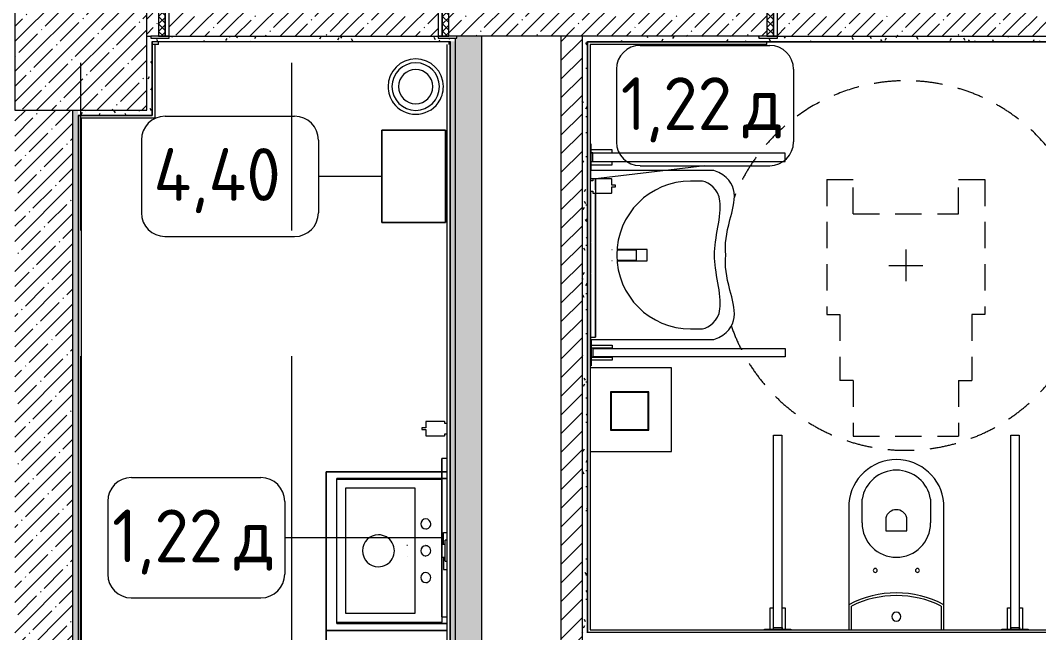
# Model space of a CAD drawing. Header units: millimetres. Extents: x 35092 to 251863, y -8553 to 29549.
# Drawn here: x 65431 to 69290, y 5420 to 7740 of the extents above; entities that cross this region are included whole.
import ezdxf

# ---------------------------------------------------------------- set-up
doc = ezdxf.new("R2010")
doc.units = ezdxf.units.MM
doc.linetypes.add('200_ШТРИХ__ш1_п0_6_', pattern=[160, 100, -60])
doc.linetypes.add('Осевая', pattern=[3175, 635, -476.25, 1587.5, -476.25])
for name, color, linetype, lineweight in [('0-1', 7, 'Continuous', 9), ('A-DOOR', 7, 'Continuous', 9), ('A-DOOR-FRAM-2', 7, 'Continuous', 9), ('A-GENM', 7, 'Continuous', 9), ('A-WALL', 7, 'Continuous', 9), ('I-FURN-IDEN', 7, 'Continuous', 9), ('I-WALL', 7, 'Continuous', 9), ('P-SANR-FIXT', 7, 'Continuous', 9), ('P-SANR-FIXT-1', 7, 'Continuous', 13), ('S-COLS', 7, 'Continuous', 9), ('Оси-2', 7, 'Осевая', 9)]:
    doc.layers.add(name, color=color, linetype=linetype, lineweight=lineweight)
for name, color, linetype, lineweight, true_color in [('A-DOOR-1', 7, 'Continuous', 9, 0xc0c0c0), ('A-DOOR-FRAM-1', 7, 'Continuous', 9, 0xc0c0c0), ('A-WALL-1', 9, 'Continuous', 9, 0x808080), ('A-WALL-FNSH-1', 9, 'Continuous', 9, 0x808080), ('I-FURN-1', 9, 'Continuous', 9, 0x808080), ('I-FURN-2', 9, '200_ШТРИХ__ш1_п0_6_', 9, 0x808080), ('P-SANR-FIXT-2', 9, 'Continuous', 13, 0x808080)]:
    doc.layers.add(name, color=color, linetype=linetype, lineweight=lineweight, true_color=true_color)
doc.styles.add('GOST Common', font='GOST_Common.ttf', dxfattribs={"height": 200})
pattern_1 = [(45, (0, 0), (-57.02463, 57.02463), []), (45, (57.025, 0), (-57.02463, 57.02463), [100.806, -20.161, 3.353, -16.808])]
pattern_2 = [(135, (1751.41, 174.685), (-14.14214, -14.14214), []), (225, (1751.41, 174.685), (14.14214, -14.14214), [])]
pattern_3 = [(45, (-371.384, 174.685), (-14.1421, 14.1421), []), (135, (-371.384, 174.685), (-14.1421, -14.1421), [])]
pattern_4 = [(0, (0, 0), (121.92, 30.48), [10.058, -81.382, 10.058, -81.382, -487.68]), (0, (0, 0), (121.92, 30.48), [-182.88, 10.058, -172.822, 10.058, -81.382, -213.36]), (0, (0, 0), (121.92, 30.48), [-457.2, 10.058, -50.902, 10.058, -142.342]), (120, (45.72, 15.24), (-87.356454, 90.345817), [10.058, -81.382, 10.058, -81.382, -487.68]), (120, (45.72, 15.24), (-87.356454, 90.345817), [-182.88, 10.058, -172.822, 10.058, -81.382, -213.36]), (120, (45.72, 15.24), (-87.356454, 90.345817), [-457.2, 10.058, -50.902, 10.058, -142.342]), (240, (60.96, 76.2), (-34.563546, -120.825817), [10.058, -81.382, 10.058, -81.382, -487.68]), (240, (60.96, 76.2), (-34.563546, -120.825817), [-182.88, 10.058, -172.822, 10.058, -81.382, -213.36]), (240, (60.96, 76.2), (-34.563546, -120.825817), [-457.2, 10.058, -50.902, 10.058, -142.342])]

# ---------------------------------------------------------------- blocks, each defined once
blk = doc.blocks.new('BSC_Колонна _Прямоугольная - 500х500-V13-План расстановки мебели и оборудования 2 этажа в осях 12-23')
at = {"layer": 'S-COLS'}
h = blk.add_hatch(dxfattribs=at)
h.set_pattern_fill('FP_14', color=256, style=0, pattern_type=2)
h.set_pattern_definition([(45, (-65660, -7650), (-57.02463, 57.02463), []), (45, (-65602.975, -7650), (-57.02463, 57.02463), [100.806, -20.161, 3.353, -16.808])])
h.paths.add_polyline_path([(-250, -250), (250, -250), (250, 250), (-250, 250), (-250, 211.6)])
for p, q in [((250, 250), (-250, 250)), ((-250, 250), (-250, -250)), ((250, -250), (250, 250)), ((-250, -250), (250, -250))]:
    blk.add_line(p, q, dxfattribs=at)
blk = doc.blocks.new('110_Дверь_СКБ_1Ст_Внутренняя1 - Д-4_1 1100x2100h_ОО_туалет для мальч_ и дев_-32102845-План расстановки мебели и оборудования 2 этажа в осях 12-23')
at = {"layer": 'A-DOOR'}
h = blk.add_hatch(dxfattribs=at)
h.set_pattern_fill('FP_36', color=256, style=0, pattern_type=2)
h.set_pattern_definition(pattern_2)
h.paths.add_polyline_path([(562.5, -110), (562.5, 110), (537.5, 110), (537.5, -110)])
at = {"layer": 'A-DOOR-FRAM-2'}
h = blk.add_hatch(dxfattribs=at)
h.set_pattern_fill('FP_37', color=256, style=0, pattern_type=2)
h.set_pattern_definition(pattern_3)
h.paths.add_polyline_path([(-512.5, -110), (-512.5, 110), (-537.5, 110), (-537.5, -110)])
at = {"layer": 'A-DOOR-1'}
for p, q in [((512.5, 1110), (472.5, 1110)), ((472.5, 1110), (472.5, 110)), ((512.5, 110), (512.5, 1110)), ((472.5, 110), (512.5, 110))]:
    blk.add_line(p, q, dxfattribs=at)
blk.add_arc((512.5, 110), 1000, 90, 180, dxfattribs=at)
at = {"layer": 'A-DOOR-FRAM-1'}
for p, q in [((-497.5, 118), (-567.5, 118)), ((-567.5, 118), (-567.5, 110)), ((-497.5, 110), (-497.5, 118)), ((592.5, 118), (522.5, 118)), ((522.5, 118), (522.5, 110)), ((592.5, 110), (592.5, 118)), ((-567.5, 110), (-497.5, 110)), ((-512.5, 110), (-537.5, 110)), ((-537.5, 110), (-537.5, -110)), ((-487.5, 110), (-512.5, 110)), ((-512.5, 110), (-512.5, 30)), ((-512.5, -110), (-512.5, 110)), ((-497.5, 110), (-512.5, 110)), ((-512.5, 110), (-512.5, 109)), ((-512.5, 109), (-497.5, 109)), ((-497.5, 109), (-497.5, 110)), ((-487.5, 70), (-487.5, 110)), ((512.5, 110), (512.5, 70)), ((537.5, 110), (512.5, 110)), ((537.5, 110), (522.5, 110)), ((522.5, 110), (522.5, 109)), ((522.5, 110), (592.5, 110)), ((522.5, 109), (537.5, 109)), ((537.5, 30), (537.5, 110)), ((562.5, 110), (537.5, 110)), ((537.5, 110), (537.5, -110)), ((537.5, 109), (537.5, 110)), ((562.5, -110), (562.5, 110)), ((-477.5, 70), (-487.5, 70)), ((-477.5, 30), (-477.5, 70)), ((512.5, 70), (502.5, 70)), ((502.5, 70), (502.5, 30)), ((-512.5, 30), (-477.5, 30)), ((-497.5, 30), (-512.5, 30)), ((-512.5, 30), (-512.5, -110)), ((-497.5, -110), (-497.5, 30)), ((502.5, 30), (537.5, 30)), ((537.5, 30), (522.5, 30)), ((522.5, 30), (522.5, -110)), ((537.5, -110), (537.5, 30)), ((-497.5, -110), (-567.5, -110)), ((-567.5, -110), (-567.5, -118)), ((-537.5, -110), (-512.5, -110)), ((-512.5, -110), (-497.5, -110)), ((-497.5, -118), (-497.5, -110)), ((522.5, -110), (537.5, -110)), ((592.5, -110), (522.5, -110)), ((522.5, -110), (522.5, -118)), ((537.5, -110), (562.5, -110)), ((592.5, -118), (592.5, -110)), ((-567.5, -118), (-497.5, -118)), ((522.5, -118), (592.5, -118))]:
    blk.add_line(p, q, dxfattribs=at)
blk = doc.blocks.new('110_Дверь_СКБ_1Ст_Внутренняя1 - Д-4 1100x2100h_су мгн-31586709-План расстановки мебели и оборудования 2 этажа в осях 12-23')
at = {"layer": 'A-DOOR'}
h = blk.add_hatch(dxfattribs=at)
h.set_pattern_fill('FP_36', color=256, style=0, pattern_type=2)
h.set_pattern_definition(pattern_2)
h.paths.add_polyline_path([(562.5, -110), (562.5, 110), (537.5, 110), (537.5, -110)])
at = {"layer": 'A-DOOR-FRAM-2'}
h = blk.add_hatch(dxfattribs=at)
h.set_pattern_fill('FP_37', color=256, style=0, pattern_type=2)
h.set_pattern_definition(pattern_3)
h.paths.add_polyline_path([(-512.5, -110), (-512.5, 110), (-537.5, 110), (-537.5, -110)])
at = {"layer": 'A-DOOR-1'}
for p, q in [((512.5, 1110), (472.5, 1110)), ((472.5, 1110), (472.5, 110)), ((512.5, 110), (512.5, 1110)), ((472.5, 110), (512.5, 110))]:
    blk.add_line(p, q, dxfattribs=at)
blk.add_arc((512.5, 110), 1000, 90, 180, dxfattribs=at)
at = {"layer": 'A-DOOR-FRAM-1'}
for p, q in [((-497.5, 118), (-567.5, 118)), ((-567.5, 118), (-567.5, 110)), ((-497.5, 110), (-497.5, 118)), ((592.5, 118), (522.5, 118)), ((522.5, 118), (522.5, 110)), ((592.5, 110), (592.5, 118)), ((-567.5, 110), (-497.5, 110)), ((-512.5, 110), (-537.5, 110)), ((-537.5, 110), (-537.5, -110)), ((-487.5, 110), (-512.5, 110)), ((-512.5, 110), (-512.5, 30)), ((-512.5, -110), (-512.5, 110)), ((-497.5, 110), (-512.5, 110)), ((-512.5, 110), (-512.5, 109)), ((-512.5, 109), (-497.5, 109)), ((-497.5, 109), (-497.5, 110)), ((-487.5, 70), (-487.5, 110)), ((512.5, 110), (512.5, 70)), ((537.5, 110), (512.5, 110)), ((537.5, 110), (522.5, 110)), ((522.5, 110), (522.5, 109)), ((522.5, 110), (592.5, 110)), ((522.5, 109), (537.5, 109)), ((537.5, 30), (537.5, 110)), ((562.5, 110), (537.5, 110)), ((537.5, 110), (537.5, -110)), ((537.5, 109), (537.5, 110)), ((562.5, -110), (562.5, 110)), ((-477.5, 70), (-487.5, 70)), ((-477.5, 30), (-477.5, 70)), ((512.5, 70), (502.5, 70)), ((502.5, 70), (502.5, 30)), ((-512.5, 30), (-477.5, 30)), ((-497.5, 30), (-512.5, 30)), ((-512.5, 30), (-512.5, -110)), ((-497.5, -110), (-497.5, 30)), ((502.5, 30), (537.5, 30)), ((537.5, 30), (522.5, 30)), ((522.5, 30), (522.5, -110)), ((537.5, -110), (537.5, 30)), ((-497.5, -110), (-567.5, -110)), ((-567.5, -110), (-567.5, -118)), ((-537.5, -110), (-512.5, -110)), ((-512.5, -110), (-497.5, -110)), ((-497.5, -118), (-497.5, -110)), ((522.5, -110), (537.5, -110)), ((592.5, -110), (522.5, -110)), ((522.5, -110), (522.5, -118)), ((537.5, -110), (562.5, -110)), ((592.5, -118), (592.5, -110)), ((-567.5, -118), (-497.5, -118)), ((522.5, -118), (592.5, -118))]:
    blk.add_line(p, q, dxfattribs=at)
blk = doc.blocks.new('132_МГН_Поручень для унитаза_тип откидной - ПР 1Р-18619933-План расстановки мебели и оборудования 2 этажа в осях 12-23')
at = {"layer": 'A-GENM'}
for p, q in [((-50, -3), (-50, 0)), ((50, 0), (50, -3)), ((50, -3), (-50, -3)), ((-17, -3), (-28.2, -3)), ((-28.2, -83), (-28.2, -3)), ((-17, -3), (-17, -83)), ((-16.6, -8.9), (-16.6, -4.2)), ((-16, -9.5), (-16.6, -8.9)), ((16, -9.5), (-16, -9.5)), ((-16, -738), (-16, -9.5)), ((16, -9.5), (16.6, -8.9)), ((16, -9.5), (16, -738)), ((16.6, -8.9), (16.6, -4.2)), ((28.2, -3), (17, -3)), ((17, -83), (17, -3)), ((28.2, -3), (28.2, -83)), ((-17, -83), (-28.2, -83)), ((28.2, -83), (17, -83)), ((16, -738), (-16, -738))]:
    blk.add_line(p, q, dxfattribs=at)
for centre, start, end in [((-15.3, -4.2), 90, 180), ((15.3, -4.2), 0, 90)]:
    blk.add_arc(centre, 1.24, start, end, dxfattribs=at)
blk = doc.blocks.new('FRT_2D_Символ _разворот МГН_1 - D1_4_Символ доступности разворота МГН _360__-V31-План расстановки мебели и оборудования 2 этажа в осях 12-23')
at = {"layer": 'I-FURN-1'}
for p, q in [((0, 60.4), (0, -59.6)), ((-65, 0), (65, 0))]:
    blk.add_line(p, q, dxfattribs=at)
at = {"layer": 'I-FURN-2'}
for p, q in [((-300, 325.4), (-300, -185.8)), ((-300, 325.4), (-200, 325.4)), ((-200, 195.4), (-200, 325.4)), ((200, 325.4), (300, 325.4)), ((200, 195.4), (200, 325.4)), ((300, 325.4), (300, -185.8)), ((-200, 195.4), (200, 195.4)), ((-300, -185.8), (-250, -185.8)), ((-250, -185.8), (-250, -435.8)), ((300, -185.8), (250, -185.8)), ((250, -185.8), (250, -435.8)), ((-200, -435.8), (-250, -435.8)), ((-200, -435.8), (-200, -645.8)), ((200, -435.8), (250, -435.8)), ((200, -435.8), (200, -645.8)), ((-200, -645.8), (200, -645.8))]:
    blk.add_line(p, q, dxfattribs=at)
for start, end in [(360, 158.4549), (198.9607, 360)]:
    blk.add_arc((0, 0), 700, start, end, dxfattribs=at)
blk = doc.blocks.new('SND_2D_Раковина - 550х450-20388094-План расстановки мебели и оборудования 2 этажа в осях 12-23')
at = {"layer": 'P-SANR-FIXT-2'}
for p, q in [((-275, 270), (-269.4, 270)), ((-275, -149), (-275, 270)), ((-275, 270), (-275, -149)), ((-269.4, 270), (-275, 270)), ((270.6, 270), (275, 270)), ((275, 270), (270.6, 270)), ((275, 270), (275, -129)), ((275, -129), (275, 270)), ((-70, -135), (-70, -149)), ((-25.4, -135), (-70, -135)), ((-25, -140.5), (-25, -129.4)), ((25, -129.4), (25, -140.5)), ((25, -135), (70, -135)), ((70, -135), (70, -149)), ((275, -129), (275, -149)), ((275, -149), (275, -129))]:
    blk.add_line(p, q, dxfattribs=at)
blk = doc.blocks.new('зеркало круглое600д - 1_22д зеркало круглое d600-31405140-План расстановки мебели и оборудования 2 этажа в осях 12-23')
at = {"layer": 'I-FURN-1'}
for p, q in [((-300, 20), (-300, 0)), ((-300, 20), (300, 20)), ((300, 20), (-300, 20)), ((300, 0), (300, 20))]:
    blk.add_line(p, q, dxfattribs=at)
blk = doc.blocks.new('зеркало круглое600д - 1_22д зеркало круглое d600-V134-План расстановки мебели и оборудования 2 этажа в осях 12-23')
at = {"layer": 'I-FURN-1'}
for p, q in [((-300, 20), (-300, 0)), ((-300, 0), (245.9, 0)), ((300, 0), (-300, 0)), ((258, 0), (300, 0)), ((300, 0), (300, 20))]:
    blk.add_line(p, q, dxfattribs=at)
blk = doc.blocks.new('WC Seat_2 with Cistern-Wall Based - SE21-33486978-План расстановки мебели и оборудования 2 этажа в осях 12-23')
at = {"layer": 'P-SANR-FIXT-2'}
for p, q in [((-55, 485.5), (-55, 100.5)), ((-5, 410.5), (-5, 500.5)), ((255, 500.5), (255, 410.5)), ((305, 100.5), (305, 485.5)), ((85, 430.5), (85, 380.5)), ((165, 380.5), (165, 430.5)), ((85, 380.5), (165, 380.5)), ((-55, 100.5), (-55, 5.5)), ((-45, 5.5), (-45, 95.6)), ((295, 95.6), (295, 5.5)), ((305, 5.5), (305, 100.5))]:
    blk.add_line(p, q, dxfattribs=at)
for centre, radius, start, end in [((125, 469.8), 180.7, 4.9791, 175.0209), ((125, 478.7), 131.8, 9.5273, 170.4727), ((125, 418.8), 41.7, 16.2602, 163.7398), ((125, 410.5), 130, 180, 360), ((45, 230.5), 7.5, 0, 180), ((205, 230.5), 7.5, 0, 180), ((45, 230.5), 7.5, 180, 360), ((205, 230.5), 7.5, 180, 360), ((125, -237), 382.5, 61.9275, 118.0725), ((125, -247), 382.5, 63.6122, 116.3878), ((125, 55.5), 17.5, 0, 180), ((125, 55.5), 17.5, 180, 360)]:
    blk.add_arc(centre, radius, start, end, dxfattribs=at)
blk = doc.blocks.new('сифон - Для раковины-V142-План расстановки мебели и оборудования 2 этажа в осях 12-23')
at = {"layer": 'P-SANR-FIXT-2'}
for p, q in [((199.6, 40), (191.1, 40)), ((191.1, 38.6), (191.1, 40)), ((191.1, 34.6), (191.1, 38.6)), ((191.1, 28.3), (191.1, 34.6)), ((191.1, 20), (191.1, 28.3)), ((191.1, 10.4), (191.1, 20)), ((191.1, 0), (191.1, 10.4)), ((191.1, -9.7), (191.1, 0)), ((191.1, -20), (191.1, -10.4)), ((191.1, -28.3), (191.1, -20)), ((191.1, -38.6), (191.1, -28.3)), ((191.1, -40), (191.1, -38.6)), ((191.1, -40), (199.6, -40))]:
    blk.add_line(p, q, dxfattribs=at)
blk = doc.blocks.new('смеситель для раковины - Default-30607276-План расстановки мебели и оборудования 2 этажа в осях 12-23')
at = {"layer": '0-1'}
for p, q in [((-20.3, -17.5), (-20.3, -19.4)), ((20.3, -19.4), (20.3, -17.5))]:
    blk.add_line(p, q, dxfattribs=at)
at = {"layer": '0-1', "flags": 128}
for points in [[(-21, -89.3), (-21, -88.6), (-21, -88.2), (-21, -88), (-21, -88)], [(21, -88.3), (21, -88.3), (21, -88.5), (21, -88.9), (21, -89.1)]]:
    blk.add_lwpolyline(points, dxfattribs=at)
blk = doc.blocks.new('TOY_Диспансер мыло - Дозатор Elegance new 11654 019001 хром-30593950-План расстановки мебели и оборудования 2 этажа в осях 12-23')
at = {"layer": 'A-GENM'}
for p, q in [((97.5, 84.7), (97.5, 17)), ((122.2, 86.7), (99.5, 86.7)), ((127.9, 101.6), (122.2, 101.6)), ((122.2, 101.6), (122.2, 86.7)), ((127.9, 86.7), (127.9, 101.6)), ((150.5, 86.7), (127.9, 86.7)), ((152.5, 17), (152.5, 84.7)), ((99.5, 15), (105, 15)), ((105, 15), (105, 5.5)), ((145, 5.5), (145, 15)), ((145, 15), (150.5, 15))]:
    blk.add_line(p, q, dxfattribs=at)
for centre, start, end in [((99.5, 84.7), 90, 180), ((150.5, 84.7), 360, 90), ((99.5, 17), 180, 270), ((150.5, 17), 270, 360)]:
    blk.add_arc(centre, 2, start, end, dxfattribs=at)
blk = doc.blocks.new('смеситель для раковины - Default-V144-План расстановки мебели и оборудования 2 этажа в осях 12-23')
at = {"layer": '0-1'}
for p, q in [((21, 151.6), (-21, 151.6)), ((20.3, 111.8), (-20.3, 111.8)), ((-20.3, 19.4), (-20.3, 17.5)), ((20.3, 17.5), (20.3, 19.4))]:
    blk.add_line(p, q, dxfattribs=at)
at = {"layer": '0-1', "flags": 128}
for points in [[(-21, 151.3), (-21, 147.9), (-21, 145.7), (-21, 145.2), (-21, 144.9), (-21, 144.8), (-21, 144.7), (-21, 144.7)], [(21, 89.1), (21, 88.6), (21, 88.3), (21, 88.3)]]:
    blk.add_lwpolyline(points, dxfattribs=at)
at = {"layer": 'P-SANR-FIXT-2'}
for p, q in [((21, 151.6), (-21, 151.6)), ((-21, 151.6), (-21, 37.8)), ((21, 37.8), (21, 151.6)), ((-20.3, 111.8), (-20.3, 111.8)), ((-20.3, 111.8), (-20.3, 109.7)), ((20.3, 109.7), (20.3, 111.8)), ((20.3, 111.8), (20.3, 111.8))]:
    blk.add_line(p, q, dxfattribs=at)
at = {"layer": 'P-SANR-FIXT-2', "flags": 128}
for points in [[(-21, 144), (-21, 91), (-21, 37.9)], [(21, 37.9), (21, 91), (21, 144)], [(-20.3, 36.8), (-20.3, 60.2), (-20.3, 109.7)], [(20.3, 109.7), (20.3, 60.2), (20.3, 36.8)]]:
    blk.add_lwpolyline(points, dxfattribs=at)
at = {"layer": 'P-SANR-FIXT-2'}
for points, knots in [([(-21, 151.6), (-21, 151.7), (-21, 151.5), (-21, 150.5), (-21, 148.7), (-21, 146.9), (-21, 145.2), (-21, 144.4), (-21, 144)], [0.4444444, 0.4444444, 0.4444444, 0.4444444, 0.5555556, 0.6666667, 0.7777778, 0.8888889, 0.9444444, 1, 1, 1, 1]), ([(21, 144), (21, 144.4), (21, 145.2), (21, 146.9), (21, 148.7), (21, 150.5), (21, 151.5), (21, 151.7), (21, 151.6)], [0, 0, 0, 0, 0.0555556, 0.1111111, 0.2222222, 0.3333333, 0.4444444, 0.5555556, 0.5555556, 0.5555556, 0.5555556]), ([(-21.3, 37.4), (-21.3, 37.8), (-21.3, 38.9), (-21.2, 41), (-21.2, 44.2), (-21.2, 48.8), (-21.1, 54.3), (-21.1, 59.3), (-21.1, 63.2), (-21.1, 66.1), (-21.1, 68.8), (-21.1, 72.5), (-21, 78.9), (-21, 84.5), (-21, 88.1)], [0.5560331, 0.5560331, 0.5560331, 0.5560331, 0.5833333, 0.625, 0.6666667, 0.7083333, 0.75, 0.7916667, 0.8125, 0.8333333, 0.8541667, 0.875, 0.9166667, 1, 1, 1, 1]), ([(21, 88.1), (21, 84.5), (21, 78.9), (21.1, 72.5), (21.1, 68.8), (21.1, 66.1), (21.1, 63.2), (21.1, 59.3), (21.2, 54.3), (21.2, 48.8), (21.2, 44.2), (21.3, 41), (21.3, 38.9), (21.3, 37.8), (21.3, 37.4)], [0, 0, 0, 0, 0.0833333, 0.125, 0.1458333, 0.1666667, 0.1875, 0.2083333, 0.25, 0.2916667, 0.3333333, 0.375, 0.4166667, 0.4439669, 0.4439669, 0.4439669, 0.4439669])]:
    blk.add_open_spline(points, degree=3, knots=knots, dxfattribs=at)
blk = doc.blocks.new('TOY_Диспансер мыло - Дозатор Elegance new 11654 019001 хром-V145-План расстановки мебели и оборудования 2 этажа в осях 12-23')
at = {"layer": 'A-GENM'}
for p, q in [((97.5, 84.7), (97.5, 17)), ((122.2, 86.7), (99.5, 86.7)), ((127.9, 101.6), (122.2, 101.6)), ((122.2, 101.6), (122.2, 86.7)), ((127.9, 86.7), (127.9, 101.6)), ((150.5, 86.7), (127.9, 86.7)), ((152.5, 25.5), (152.5, 84.7)), ((99.5, 15), (105, 15)), ((105, 15), (105, 5.5)), ((145, 5.5), (145, 15)), ((145, 15), (150.5, 15)), ((152.5, 17), (152.5, 25.5))]:
    blk.add_line(p, q, dxfattribs=at)
for centre, start, end in [((99.5, 84.7), 90, 180), ((150.5, 84.7), 360, 90), ((99.5, 17), 180, 225), ((99.5, 17), 225, 270), ((150.5, 17), 270, 360)]:
    blk.add_arc(centre, 2, start, end, dxfattribs=at)
blk = doc.blocks.new('мусорная корзина - Round_ Metal-V147-План расстановки мебели и оборудования 2 этажа в осях 12-23')
at = {"layer": 'P-SANR-FIXT-2'}
for radius, start, end in [(105, 0, 180), (90, 360, 180), (65, 0, 180), (105, 180, 216), (90, 180, 360), (65, 180, 360), (105, 324, 360), (105, 216.0666, 323.9334)]:
    blk.add_arc((0, 0), radius, start, end, dxfattribs=at)
blk = doc.blocks.new('SND_Умывальник МГН_Jika - гибкая подводка_ 640х550х165 PN6_3_ ХВ_ГВ накидная гайка BP DN15_ К-гл_кон_ П DN 50-30756074-План расстановки мебели и оборудования 2 этажа в осях 12-23')
at = {"layer": 'P-SANR-FIXT-2'}
for p, q in [((-320, 468), (-320, 0)), ((320, 0), (320, 468)), ((-280, 425), (-280, 380)), ((280, 380), (280, 425)), ((-320, 0), (-288.5, 0)), ((-288.5, 0), (-282.8, 0)), ((-282.7, 0), (-281.5, 0)), ((-241.5, 0), (-238.5, 0)), ((-237.9, 0), (-201.3, 0)), ((-200.6, 0), (-156, 0)), ((-155.1, 0), (-104.3, 0)), ((-103.3, 0), (-48.1, 0)), ((-45.8, 0), (68.9, 0)), ((71.2, 0), (126.3, 0)), ((127.4, 0), (178.2, 0)), ((179.1, 0), (223.7, 0)), ((224.4, 0), (261, 0)), ((261.5, 0), (288.7, 0)), ((289, 0), (305.8, 0)), ((305.9, 0), (311.5, 0)), ((311.5, 0), (320, 0))]:
    blk.add_line(p, q, dxfattribs=at)
blk.add_arc((0, 380), 280, 180, 360, dxfattribs=at)
for points, knots in [([(0, 512.9), (-41.2, 508.8), (-131.1, 523.5), (-281.1, 574.8), (-320, 468)], [-0.715552, -0.715552, -0.715552, -0.715552, -0.3972744, 0, 0, 0, 0]), ([(320, 468), (281.1, 574.8), (131.1, 523.5), (41.2, 508.8), (0, 512.9)], [-0.715552, -0.715552, -0.715552, -0.715552, -0.3182776, 0, 0, 0, 0]), ([(0, 470), (-61.7, 470), (-229.3, 523.4), (-272.8, 450.8), (-280, 425)], [0, 0, 0, 0, 0.3523534, 0.6664917, 0.6664917, 0.6664917, 0.6664917]), ([(280, 425), (272.8, 450.8), (229.3, 523.4), (61.7, 470), (0, 470)], [0, 0, 0, 0, 0.3141383, 0.6664917, 0.6664917, 0.6664917, 0.6664917])]:
    blk.add_open_spline(points, degree=3, knots=knots, dxfattribs=at)
blk = doc.blocks.new('132_МГН_Поручень для унитаза_тип откидной - ПР 1Р-V148-План расстановки мебели и оборудования 2 этажа в осях 12-23')
at = {"layer": 'A-GENM'}
for p, q in [((-16, 738), (-16, 9.5)), ((16, 738), (-16, 738)), ((16, 9.5), (16, 738)), ((-28.2, 83), (-28.2, 3)), ((-17, 83), (-28.2, 83)), ((-17, 3), (-17, 83)), ((17, 83), (17, 3)), ((28.2, 83), (17, 83)), ((28.2, 3), (28.2, 83)), ((-50, 3), (-50, 0)), ((50, 3), (-50, 3)), ((-17, 3), (-28.2, 3)), ((-16, 9.5), (-16.6, 8.9)), ((-16.6, 8.9), (-16.6, 4.2)), ((16, 9.5), (-16, 9.5)), ((16, 9.5), (16.6, 8.9)), ((16.6, 8.9), (16.6, 4.2)), ((28.2, 3), (17, 3)), ((50, 0), (50, 3)), ((-50, 0), (50, 0))]:
    blk.add_line(p, q, dxfattribs=at)
for centre, start, end in [((-15.3, 4.2), 180, 270), ((15.3, 4.2), 270, 360)]:
    blk.add_arc(centre, 1.24, start, end, dxfattribs=at)
blk = doc.blocks.new('132_МГН_Поручень для унитаза_тип откидной - ПР 1Р-V149-План расстановки мебели и оборудования 2 этажа в осях 12-23')
at = {"layer": 'A-GENM'}
for p, q in [((-50, -3), (-50, 0)), ((-50, 0), (50, 0)), ((50, 0), (50, -3)), ((50, -3), (-50, -3)), ((-17, -3), (-28.2, -3)), ((-28.2, -83), (-28.2, -3)), ((-17, -3), (-17, -83)), ((-16.6, -8.9), (-16.6, -4.2)), ((-16, -9.5), (-16.6, -8.9)), ((16, -9.5), (-16, -9.5)), ((-16, -738), (-16, -9.5)), ((16, -9.5), (16.6, -8.9)), ((16, -9.5), (16, -738)), ((16.6, -8.9), (16.6, -4.2)), ((28.2, -3), (17, -3)), ((17, -83), (17, -3)), ((28.2, -3), (28.2, -83)), ((-17, -83), (-28.2, -83)), ((28.2, -83), (17, -83)), ((16, -738), (-16, -738))]:
    blk.add_line(p, q, dxfattribs=at)
for centre, start, end in [((-15.3, -4.2), 90, 180), ((15.3, -4.2), 0, 90)]:
    blk.add_arc(centre, 1.24, start, end, dxfattribs=at)
blk = doc.blocks.new('Plumbing_Drainage_hansgrohe_56248XXX-RainDrain-Point-Complete-set-po - 800 Stainless Steel Optic-V151-План расстановки мебели и оборудования 2 этажа в осях 12-23')
at = {"layer": 'P-SANR-FIXT-2'}
for p, q in [((158.5, 158.5), (-149.4, 158.5)), ((158.5, -158.5), (158.5, 158.5)), ((73, 68), (-73, 68)), ((-73, 68), (-73, -78)), ((69.9, 64.9), (-69.9, 64.9)), ((-69.9, 64.9), (-69.9, -74.9)), ((69.9, -74.9), (69.9, 64.9)), ((73, -78), (73, 68)), ((-69.9, -74.9), (69.9, -74.9)), ((-73, -78), (73, -78)), ((-149.4, -158.5), (158.5, -158.5))]:
    blk.add_line(p, q, dxfattribs=at)
blk = doc.blocks.new('Мебель_универсальная - 1_250-30817920-План расстановки мебели и оборудования 2 этажа в осях 12-23')
at = {"layer": 'I-FURN-1'}
for p, q in [((-301, 229.6), (-301, 210)), ((-301, 210), (-301, 229.6)), ((-301, 209.6), (-301, -230)), ((-301, -230), (-301, 209.6)), ((301, -230), (301, 229.6)), ((301, 229.6), (301, -230)), ((-301, -230), (301, -230)), ((301, -230), (-301, -230))]:
    blk.add_line(p, q, dxfattribs=at)
blk = doc.blocks.new('Мебель_универсальная - 1_250-V153-План расстановки мебели и оборудования 2 этажа в осях 12-23')
at = {"layer": 'I-FURN-1'}
for p, q in [((-301, 229.6), (-301, -230)), ((-301, -230), (-301, 229.6)), ((301, 209.6), (301, 229.6)), ((301, 229.6), (301, 209.6)), ((301, -230), (301, 209.6)), ((301, 209.6), (301, -230)), ((-301, -230), (301, -230)), ((301, -230), (-301, -230))]:
    blk.add_line(p, q, dxfattribs=at)
blk = doc.blocks.new('Мойка кухонная - Раковина Roca Victoria-N Unik 600х460 мм-V154-План расстановки мебели и оборудования 2 этажа в осях 12-23')
at = {"layer": 'P-SANR-FIXT'}
for p, q in [((-262.2, 0), (-270, 0)), ((-270, -0.4), (-270, -400)), ((-216.9, 0), (-261.5, 0)), ((-165.2, 0), (-216, 0)), ((-109, 0), (-164.2, 0)), ((8, 0), (-106.7, 0)), ((65.4, 0), (10.3, 0)), ((117.3, 0), (66.5, 0)), ((162.8, 0), (118.2, 0)), ((200.1, 0), (163.5, 0)), ((227.8, 0), (200.6, 0)), ((244.9, 0), (228.1, 0)), ((250.6, 0), (245, 0)), ((270, 0), (250.6, 0)), ((270, -400), (270, 0)), ((236.1, -102.3), (-236.6, -102.3)), ((-236.6, -102.3), (-236.6, -366.4)), ((236.1, -366.4), (236.1, -102.3)), ((-236.6, -366.4), (236.1, -366.4)), ((-270, -400), (270, -400))]:
    blk.add_line(p, q, dxfattribs=at)
for centre, radius, start, end in [((-101.6, -61.9), 19, 90, 180), ((-101.6, -61.9), 19, 180, 270), ((-101.6, -61.9), 19, 360, 90), ((-101.6, -61.9), 19.1, 270, 360), ((0, -61.9), 19, 360, 180), ((0, -61.9), 19, 180, 360), ((101.6, -61.9), 19.1, 360, 180), ((101.6, -61.9), 19.1, 180, 360), ((0, -241.3), 60.5, 360, 180), ((0, -241.3), 60.5, 180, 360)]:
    blk.add_arc(centre, radius, start, end, dxfattribs=at)
blk = doc.blocks.new('Марка_Мебель - В прямоуг_Balcon_Марка-25523697-План расстановки мебели и оборудования 2 этажа в осях 12-23')
at = {"layer": 'I-FURN-IDEN'}
for p, q in [((-2.455, 2.278), (2.455, 2.278)), ((-3.355, 1.378), (-3.355, -1.384)), ((3.355, 1.378), (3.355, -1.378)), ((-2.461, -2.278), (2.455, -2.278))]:
    blk.add_line(p, q, dxfattribs=at)
for centre, radius, start, end in [((-2.455, 1.378), 0.9, 90, 180), ((2.455, 1.378), 0.9, 0, 90), ((-2.461, -1.384), 0.893, 180, 270), ((2.455, -1.378), 0.9, 270, 0)]:
    blk.add_arc(centre, radius, start, end, dxfattribs=at)

msp = doc.modelspace()

# ---------------------------------------------------------------- hatches: boundary and pattern name
at = {"layer": 'I-WALL'}
h = msp.add_hatch(dxfattribs=at)
h.set_pattern_fill('FP_17', color=256, style=0, pattern_type=2)
h.set_pattern_definition(pattern_1)
h.paths.add_polyline_path([(71818.6, 7680), (71860, 7680), (71860, 7900), (71735, 7900), (71735, 7680), (71765, 7680)])
h.paths.add_polyline_path([(71675, 7680), (71695, 7680), (71695, 7820), (71675, 7820), (71675, 7860), (71685, 7860), (71685, 7900), (70685, 7900), (70685, 7860), (70695, 7860), (70695, 7820), (70675, 7820), (70675, 7680), (71089.4, 7680)])
h.paths.add_polyline_path([(68300.5, 7680), (69320.5, 7680), (69320.5, 7820), (69300.5, 7820), (69300.5, 7860), (69310.5, 7860), (69310.5, 7900), (68310.5, 7900), (68310.5, 7860), (68320.5, 7860), (68320.5, 7820), (68300.5, 7820), (68300.5, 7768.9)])
h.paths.add_polyline_path([(68230.5, 7680), (68260.5, 7680), (68260.5, 7900), (67055, 7900), (67055, 7680), (67580, 7680)])
h.paths.add_polyline_path([(70605, 7680), (70635, 7680), (70635, 7900), (69360.5, 7900), (69360.5, 7680), (70420, 7680)])
h.paths.add_polyline_path([(66714.1, 7680), (67015, 7680), (67015, 7820), (66995, 7820), (66995, 7860), (67005, 7860), (67005, 7900), (66005, 7900), (66005, 7860), (66015, 7860), (66015, 7820), (65995, 7820), (65995, 7680), (66015, 7680)])
h.paths.add_polyline_path([(65910, 7680), (65955, 7680), (65955, 7900), (65910, 7900), (65910, 7861.6)])
h = msp.add_hatch(dxfattribs=at)
h.set_pattern_fill('FP_58', color=256, style=0, pattern_type=2)
h.set_pattern_definition(pattern_4)
h.paths.add_polyline_path([(67015, 7660), (67080, 7660), (67080, 7672), (67015, 7672), (67015, 7680), (65995, 7680), (65995, 7672), (65925, 7672), (65925, 7680), (65910, 7680), (65910, 7660), (66714.1, 7660)])
h = msp.add_hatch(dxfattribs=at)
h.set_pattern_fill('FP_58', color=256, style=0, pattern_type=2)
h.set_pattern_definition(pattern_4)
h.paths.add_polyline_path([(65930, 7380), (65930, 7660), (65910, 7660), (65910, 7380)])
h = msp.add_hatch(dxfattribs=at)
h.set_pattern_fill('FP_58', color=256, style=0, pattern_type=2)
h.set_pattern_definition(pattern_4)
h.paths.add_polyline_path([(67060, 3760), (67080, 3760), (67080, 7660), (67060, 7660), (67060, 3808.1)])
h = msp.add_hatch(dxfattribs=at)
h.set_pattern_fill('FP_27', color=256, style=0, pattern_type=2)
h.set_pattern_definition([(135, (0, 0), (-75.43415, -75.43415), [106.68, -17.78, 3.556, -17.78]), (135, (0, 75.39), (-75.43415, -75.43415), []), (50, (0, 0), (127.52922, -11.15758), [13.335, -146.685]), (355, (0, 0), (-24.66966, 133.74002), [10.668, -117.348]), (100.451, (10.63, -0.93), (102.85973, 122.58178), [11.333, -124.663]), (46.184, (0, 35.56), (189.75516, -29.43036), [20.002, -220.027]), (96.636, (15.81, 33.1), (166.1822, 173.1996), [17, -186.995]), (351.184, (0, 35.56), (166.18393, 173.1976), [16.002, -176.022]), (21, (17.78, 26.67), (106.13027, -71.58603), [13.335, -146.685]), (326, (17.78, 26.67), (43.26188, 128.93175), [10.668, -117.348]), (71.451, (26.62, 20.7), (149.39198, 57.34505), [11.333, -124.663]), (37.5, (0, 0), (2.162228, 59.188357), [3.353, -112.573, 3.353, -115.773, -117.792]), (37.5, (0, 0), (2.162228, 59.188357), [-235.052, 3.353, -114.44]), (7.5, (0, 0), (46.77386, 70.12615), [3.353, -64.567, 3.353, -109.906, -44.894]), (7.5, (0, 0), (46.77386, 70.12615), [-181.178, 3.353, -41.542]), (327.5, (-39.65, 0), (94.91367, -4.010093), [3.353, -41.097, 3.353, -135.331, -184.023]), (327.5, (-39.65, 0), (94.91367, -4.010093), [-183.134, 3.353, -180.67]), (317.5, (-57.43, 0), (103.69057, 17.79882), [3.353, -54.432, 3.353, -88.748, -130.683]), (317.5, (-57.43, 0), (103.69057, 17.79882), [-149.885, 3.353, -127.33])])
h.paths.add_polyline_path([(67080, 3980), (67180, 3980), (67180, 7680), (67085, 7680), (67085, 7672), (67080, 7672), (67080, 4966.2)])
h = msp.add_hatch(dxfattribs=at)
h.set_pattern_fill('FP_22', color=256, style=0, pattern_type=2)
h.set_pattern_definition([(45, (0, 0), (-35.35534, 35.35534), [])])
h.paths.add_polyline_path([(67480, 3980), (67560, 3980), (67560, 7680), (67480, 7680), (67480, 6124.4)])
h = msp.add_hatch(dxfattribs=at)
h.set_pattern_fill('FP_58', color=256, style=0, pattern_type=2)
h.set_pattern_definition(pattern_4)
h.paths.add_polyline_path([(67560, 5400), (67580, 5400), (67580, 7680), (67560, 7680), (67560, 6124.4)])
h = msp.add_hatch(dxfattribs=at)
h.set_pattern_fill('FP_58', color=256, style=0, pattern_type=2)
h.set_pattern_definition(pattern_4)
h.paths.add_polyline_path([(69919, 7660), (69920, 7660), (69920, 7680), (69390.5, 7680), (69390.5, 7672), (69320.5, 7672), (69320.5, 7680), (68300.5, 7680), (68300.5, 7672), (68230.5, 7672), (68230.5, 7680), (67580, 7680), (67581, 7660), (68901.8, 7660)])
h = msp.add_hatch(dxfattribs=at)
h.set_pattern_fill('FP_17', color=256, style=0, pattern_type=2)
h.set_pattern_definition(pattern_1)
h.paths.add_polyline_path([(65410, 400), (65630, 400), (65630, 7400), (65410, 7400), (65410, 1491.8)])
h = msp.add_hatch(dxfattribs=at)
h.set_pattern_fill('FP_58', color=256, style=0, pattern_type=2)
h.set_pattern_definition(pattern_4)
h.paths.add_polyline_path([(65630, 400), (65650, 400), (65650, 7400), (65630, 7400), (65630, 1491.8)])
h = msp.add_hatch(dxfattribs=at)
h.set_pattern_fill('FP_58', color=256, style=0, pattern_type=2)
h.set_pattern_definition(pattern_4)
h.paths.add_polyline_path([(65910, 7380), (65910, 7400), (65650, 7400), (65650, 7380), (65663, 7380)])

# ---------------------------------------------------------------- linework, layer by layer
at = {"layer": 'A-WALL'}
for p, q in [((65910, 7680), (65925, 7680)), ((65995, 7680), (67015, 7680)), ((67080, 3760), (67080, 7672)), ((68230.5, 7680), (67085, 7680)), ((67560, 7680), (67560, 3980)), ((67580, 5420), (67580, 7660)), ((68300.5, 7680), (69320.5, 7680)), ((65910, 7380), (65650, 7380)), ((65650, 7380), (65650, 420))]:
    msp.add_line(p, q, dxfattribs=at)
at = {"layer": 'A-WALL-1'}
for p, q in [((65930, 7660), (67060, 7660)), ((65930, 7659), (65930, 7660)), ((67060, 7660), (67060, 3740)), ((67180, 3980), (67180, 7680)), ((67480, 7680), (67480, 3980)), ((67580, 7660), (69920, 7660)), ((65630, 400), (65630, 7400))]:
    msp.add_line(p, q, dxfattribs=at)
at = {"layer": 'A-WALL-FNSH-1'}
for p, q in [((65930, 7659), (65930, 7380)), ((67059, 7659), (65930, 7659)), ((65931, 7379), (65931, 7659)), ((67060, 7659), (67059, 7659)), ((67059, 7659), (67059, 3739)), ((67581, 7660), (67581, 5421)), ((67581, 7659), (69919, 7659)), ((65651, 7379), (65931, 7379)), ((65651, 7379), (65651, 420)), ((65930, 7380), (65910, 7380)), ((69919, 5421), (67581, 5421))]:
    msp.add_line(p, q, dxfattribs=at)
at = {"layer": 'I-FURN-1'}
for p, q in [((67042.8, 7324), (66800.8, 7324)), ((66800.8, 7324), (66800.8, 6974)), ((66800.8, 6974), (66800.8, 7324)), ((66800.8, 7324), (67042.8, 7324)), ((67042.8, 6974), (67042.8, 7324)), ((67042.8, 7324), (67042.8, 6974)), ((66800.8, 6974), (67042.8, 6974)), ((67042.8, 6974), (66800.8, 6974))]:
    msp.add_line(p, q, dxfattribs=at)
at = {"layer": 'I-FURN-IDEN'}
for p, q in [((67601, 7139.6), (68025.8, 7189.6)), ((66800.8, 7149), (66560.5, 7149)), ((67029, 5780), (66432.9, 5780))]:
    msp.add_line(p, q, dxfattribs=at)
at = {"layer": 'I-WALL'}
for p, q in [((65955, 7649), (65930, 7649)), ((65941, 7649), (65941, 7369)), ((65955, 7649), (65955, 7660)), ((67049, 3729), (67049, 7649)), ((67055, 7660), (67055, 7649)), ((67591, 7649), (67591, 5431)), ((68260.5, 7649), (67591, 7649)), ((68260.5, 7649), (68260.5, 7660)), ((65941, 7369), (65661, 7369)), ((65661, 7369), (65661, 527.5)), ((67591, 5431), (69909, 5431))]:
    msp.add_line(p, q, dxfattribs=at)
at = {"layer": 'Оси-2'}
for p, q in [((65660, 593.7), (65660, 24898.1)), ((66460, 593.7), (66460, 24898.1))]:
    msp.add_line(p, q, dxfattribs=at)

# ---------------------------------------------------------------- block references
at = {"layer": 'A-DOOR-1'}
for name, p in [('110_Дверь_СКБ_1Ст_Внутренняя1 - Д-4_1 1100x2100h_ОО_туалет для мальч_ и дев_-32102845-План расстановки мебели и оборудования 2 этажа в осях 12-23', (66492.5, 7790)), ('110_Дверь_СКБ_1Ст_Внутренняя1 - Д-4 1100x2100h_су мгн-31586709-План расстановки мебели и оборудования 2 этажа в осях 12-23', (68798, 7790))]:
    msp.add_blockref(name, p, dxfattribs=at)
at = {"layer": 'I-FURN-1'}
msp.add_blockref('FRT_2D_Символ _разворот МГН_1 - D1_4_Символ доступности разворота МГН _360__-V31-План расстановки мебели и оборудования 2 этажа в осях 12-23', (68787.1, 6811.2), dxfattribs=at)
for name, p, rotation in [('зеркало круглое600д - 1_22д зеркало круглое d600-V134-План расстановки мебели и оборудования 2 этажа в осях 12-23', (67611, 6839.6), 90.00000000000006), ('зеркало круглое600д - 1_22д зеркало круглое d600-31405140-План расстановки мебели и оборудования 2 этажа в осях 12-23', (67049, 5780), 90.00000000000006), ('Мебель_универсальная - 1_250-30817920-План расстановки мебели и оборудования 2 этажа в осях 12-23', (66819.4, 5729), 269.9999999999999), ('Мебель_универсальная - 1_250-V153-План расстановки мебели и оборудования 2 этажа в осях 12-23', (66819.4, 5127), 269.9999999999999)]:
    msp.add_blockref(name, p, dxfattribs=dict(at, rotation=rotation))
at = {"layer": 'I-FURN-IDEN', "xscale": 99.99999999999993, "yscale": 99.99999999999993, "zscale": 99.99999999999993}
for p in [(68025.8, 7417.3), (66225.1, 7149), (66097.4, 5780)]:
    msp.add_blockref('Марка_Мебель - В прямоуг_Balcon_Марка-25523697-План расстановки мебели и оборудования 2 этажа в осях 12-23', p, dxfattribs=at)
at = {"layer": 'P-SANR-FIXT-1'}
for name, p, rotation in [('132_МГН_Поручень для унитаза_тип откидной - ПР 1Р-V148-План расстановки мебели и оборудования 2 этажа в осях 12-23', (67591.4, 7221), 269.9999999999966), ('TOY_Диспансер мыло - Дозатор Elegance new 11654 019001 хром-V145-План расстановки мебели и оборудования 2 этажа в осях 12-23', (67585.5, 7237.6), 270), ('132_МГН_Поручень для унитаза_тип откидной - ПР 1Р-V149-План расстановки мебели и оборудования 2 этажа в осях 12-23', (67591.4, 6481.2), 90.00000000001408), ('TOY_Диспансер мыло - Дозатор Elegance new 11654 019001 хром-30593950-План расстановки мебели и оборудования 2 этажа в осях 12-23', (67054.5, 6068.1), 89.99999999999987), ('132_МГН_Поручень для унитаза_тип откидной - ПР 1Р-18619933-План расстановки мебели и оборудования 2 этажа в осях 12-23', (68301.2, 5431), 180), ('132_МГН_Поручень для унитаза_тип откидной - ПР 1Р-18619933-План расстановки мебели и оборудования 2 этажа в осях 12-23', (69201.2, 5431), 180), ('Мойка кухонная - Раковина Roca Victoria-N Unik 600х460 мм-V154-План расстановки мебели и оборудования 2 этажа в осях 12-23', (67029.4, 5730.6), 270.0000000000007)]:
    msp.add_blockref(name, p, dxfattribs=dict(at, rotation=rotation))
at = {"layer": 'P-SANR-FIXT-2'}
for name, p in [('мусорная корзина - Round_ Metal-V147-План расстановки мебели и оборудования 2 этажа в осях 12-23', (66929.4, 7489.1)), ('Plumbing_Drainage_hansgrohe_56248XXX-RainDrain-Point-Complete-set-po - 800 Stainless Steel Optic-V151-План расстановки мебели и оборудования 2 этажа в осях 12-23', (67740.4, 6265.1)), ('WC Seat_2 with Cistern-Wall Based - SE21-33486978-План расстановки мебели и оборудования 2 этажа в осях 12-23', (68626.2, 5425.5)), ('сифон - Для раковины-V142-План расстановки мебели и оборудования 2 этажа в осях 12-23', (66849.4, 5731.2))]:
    msp.add_blockref(name, p, dxfattribs=at)
for name, p, rotation in [('SND_Умывальник МГН_Jika - гибкая подводка_ 640х550х165 PN6_3_ ХВ_ГВ накидная гайка BP DN15_ К-гл_кон_ П DN 50-30756074-План расстановки мебели и оборудования 2 этажа в осях 12-23', (67591.4, 6851.1), 270.0000000000037), ('смеситель для раковины - Default-V144-План расстановки мебели и оборудования 2 этажа в осях 12-23', (67655.1, 6850.6), 269.9999999999996), ('SND_2D_Раковина - 550х450-20388094-План расстановки мебели и оборудования 2 этажа в осях 12-23', (66900, 5730), 90.00000000000018), ('смеситель для раковины - Default-30607276-План расстановки мебели и оборудования 2 этажа в осях 12-23', (66985.7, 5730.6), 270.0000000000004)]:
    msp.add_blockref(name, p, dxfattribs=dict(at, rotation=rotation))
at = {"layer": 'S-COLS'}
msp.add_blockref('BSC_Колонна _Прямоугольная - 500х500-V13-План расстановки мебели и оборудования 2 этажа в осях 12-23', (65660, 7650), dxfattribs=at)

# ---------------------------------------------------------------- texts
at = {"layer": 'I-FURN-IDEN', "char_height": 200, "attachment_point": 1, "style": 'GOST Common'}
for s, insert, width in [('1,22', (67706.8, 7524.4), 561.181), ('\\fGOST Common|b0|i0|c204|p34|;д', (68169.8, 7524.4), 176.371), ('4,40', (65935.6, 7256.1), 665.401), ('1,22', (65778.4, 5887.1), 561.181), ('\\fGOST Common|b0|i0|c204|p34|;д', (66241.4, 5887.1), 176.371)]:
    msp.add_mtext(s, dxfattribs=dict(at, insert=insert, width=width))

doc.saveas('drawing.dxf')
